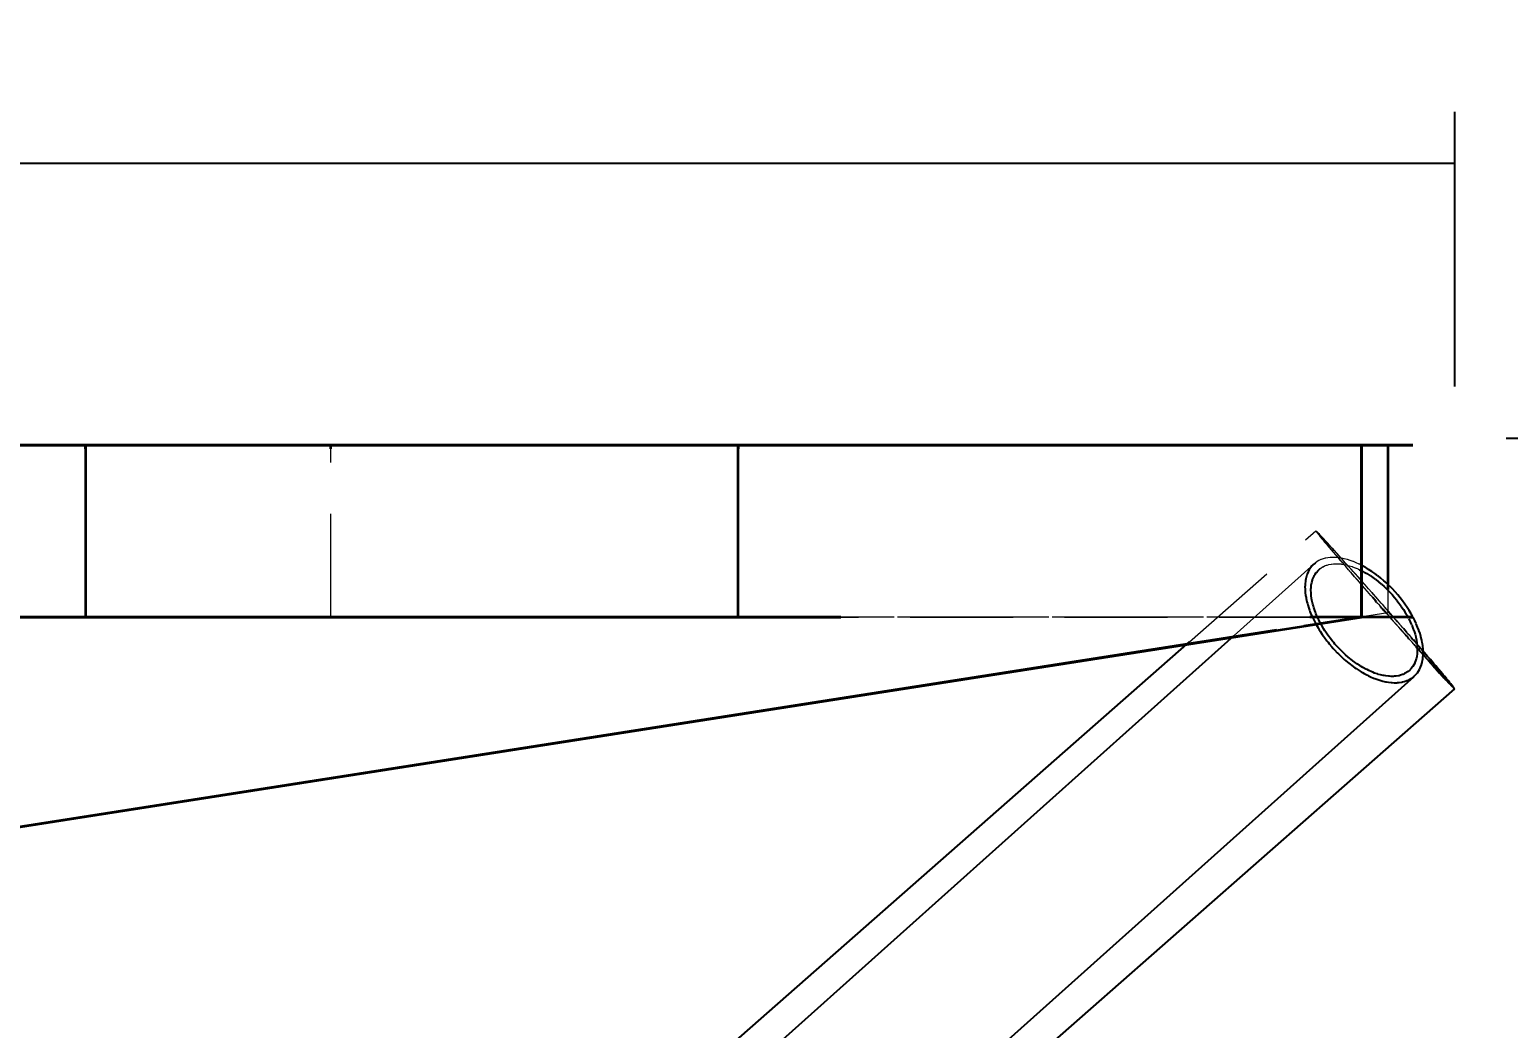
# Model space of a CAD drawing. Header units: millimetres. Extents: x -11795 to 47768, y 22971 to 65021.
# Drawn here: x 8600 to 10752, y 34001 to 35455 of the extents above; entities that cross this region are included whole.
import ezdxf

# ---------------------------------------------------------------- set-up
doc = ezdxf.new("R2010")
doc.units = ezdxf.units.MM
doc.linetypes.add('HIDDEN_50', pattern=[225, 150, -75])
for name, color, linetype, lineweight in [('DIMENSIONS', 3, 'Continuous', 18), ('PLATE_HIDDEN', 8, 'HIDDEN_50', 18), ('PLATE_VISIBLE', 7, 'Continuous', 35), ('PROFILE_HIDDEN', 9, 'HIDDEN_50', 18), ('PROFILE_VISIBLE', 4, 'Continuous', 25)]:
    doc.layers.add(name, color=color, linetype=linetype, lineweight=lineweight)
doc.styles.add('OpenSansCondensed-Light', font='OpenSansCondensed-Light.ttf')
doc.dimstyles.new('DIM_1_50', dxfattribs={"dimscale": 50, "dimtxt": 2.5, "dimasz": 2.5, "dimexe": 1.5, "dimexo": 1.5, "dimgap": 1, "dimtad": 1, "dimdec": 0, "dimzin": 12, "dimdsep": 46, "dimtxsty": 'OpenSansCondensed-Light', "dimtsz": 0.00125, "dimcen": 2.5, "dimclrd": 3, "dimclre": 3, "dimclrt": 3, "dimazin": 3, "dimtfac": 0.5, "dimtmove": 2, "dimatfit": 3})

msp = doc.modelspace()

# ---------------------------------------------------------------- linework, layer by layer
at = {"layer": 'PLATE_HIDDEN'}
for p, q in [((8681.3, 34599.6), (8681.3, 34844.6)), ((8681.3, 34844.6), (8681.3, 34599.6)), ((9038.3, 34599.6), (9038.3, 34844.6)), ((9631.3, 34844.6), (9631.3, 34599.6)), ((9631.3, 34599.6), (9631.3, 34844.6)), ((10538.3, 34674.6), (10538.3, 34604.6)), ((10538.3, 34604.6), (10538.3, 34674.6)), ((10538.3, 34599.6), (10538.3, 34674.6)), ((10576.9, 34639.8), (10576.9, 34605.7)), ((6880, 34599.6), (8606.3, 34599.6)), ((8606.3, 34599.6), (6880, 34599.6)), ((9038.3, 34599.6), (6880, 34599.6)), ((8606.3, 34599.6), (8756.3, 34599.6)), ((8756.3, 34599.6), (10463.3, 34599.6)), ((10463.3, 34599.6), (8756.3, 34599.6)), ((10533.3, 34599.6), (9038.3, 34599.6)), ((9556.3, 34599.6), (9706.3, 34599.6)), ((10538.3, 34599.6), (10306.2, 34563.3)), ((10538.3, 34599.6), (10365.5, 34572.6)), ((10365.5, 34572.6), (10538.3, 34599.6)), ((10365.5, 34572.6), (10538.3, 34599.6)), ((10576.9, 34605.7), (10374.5, 34574)), ((10463.3, 34599.6), (10608.3, 34599.6)), ((10414.9, 34580.3), (10454.4, 34586.5)), ((10454.4, 34586.5), (10414.9, 34580.3)), ((10454.4, 34586.5), (10414.9, 34580.3)), ((10414.9, 34580.3), (10454.4, 34586.5)), ((10344.9, 34569.4), (10305.4, 34563.2)), ((10345.7, 34569.5), (10306.2, 34563.3)), ((10306.2, 34563.3), (10345.7, 34569.5)), ((10306.2, 34563.3), (10316.1, 34564.9)), ((10326, 34566.4), (10335.9, 34568))]:
    msp.add_line(p, q, dxfattribs=at)
at = {"layer": 'PLATE_VISIBLE'}
for p, q in [((10538.3, 34849.6), (6873.9, 34848.8)), ((10463.3, 34849.6), (6875, 34849.6)), ((6875, 34849.6), (10463.3, 34849.6)), ((6875, 34849.6), (9038.3, 34849.6)), ((6875, 34849.6), (10463.3, 34849.6)), ((10463.3, 34849.6), (6875, 34849.6)), ((6875, 34849.6), (10463.3, 34849.6)), ((10463.3, 34849.6), (6875, 34849.6)), ((9631.3, 34849.6), (6875, 34849.6)), ((9352.7, 34849.6), (6875, 34849.6)), ((6875, 34849.6), (9651.5, 34849.6)), ((6878.9, 34848.8), (10576.9, 34849.6)), ((8756.3, 34849.6), (8606.3, 34849.6)), ((8606.3, 34849.6), (8756.3, 34849.6)), ((8681.3, 34844.6), (8681.3, 34849.6)), ((8681.3, 34849.6), (8681.3, 34844.6)), ((8681.3, 34849.6), (8681.3, 34599.6)), ((9038.3, 34849.6), (10538.3, 34849.6)), ((9038.3, 34844.6), (9038.3, 34849.6)), ((9651.5, 34849.6), (9352.7, 34849.6)), ((9706.3, 34849.6), (9556.3, 34849.6)), ((9556.3, 34849.6), (9706.3, 34849.6)), ((9631.3, 34849.6), (9631.3, 34844.6)), ((9631.3, 34844.6), (9631.3, 34849.6)), ((9631.3, 34599.6), (9631.3, 34849.6)), ((9631.3, 34599.6), (9631.3, 34849.6)), ((10613.3, 34849.6), (10463.3, 34849.6)), ((10463.3, 34849.6), (10613.3, 34849.6)), ((10538.3, 34849.6), (10538.3, 34674.6)), ((10538.3, 34849.6), (10538.3, 34599.6)), ((10538.3, 34674.6), (10538.3, 34849.6)), ((10538.3, 34674.6), (10538.3, 34849.6)), ((10538.3, 34599.6), (10538.3, 34849.6)), ((10576.9, 34849.6), (10576.9, 34639.8)), ((6875, 34026.3), (10538.3, 34599.6)), ((6875, 34599.6), (9631.3, 34599.6)), ((9481.9, 34599.6), (6875, 34599.6)), ((6875, 34599.6), (9780.7, 34599.6)), ((8756.3, 34599.6), (8606.3, 34599.6)), ((9780.7, 34599.6), (9481.9, 34599.6)), ((9706.3, 34599.6), (9556.3, 34599.6)), ((10454.4, 34586.5), (10538.3, 34599.6)), ((10538.3, 34599.6), (10454.4, 34586.5)), ((10538.3, 34599.6), (10454.4, 34586.5)), ((10454.4, 34586.5), (10538.3, 34599.6)), ((10613.3, 34599.6), (10463.3, 34599.6)), ((10538.3, 34599.6), (10533.3, 34599.6)), ((10538.3, 34604.6), (10538.3, 34599.6)), ((10538.3, 34599.6), (10538.3, 34604.6)), ((10608.3, 34599.6), (10613.3, 34599.6)), ((6875, 34026.3), (10414.9, 34580.3)), ((10414.9, 34580.3), (6875, 34026.3)), ((10414.9, 34580.3), (6875, 34026.3)), ((6875, 34026.3), (10414.9, 34580.3)), ((10335.9, 34568), (10365.5, 34572.6)), ((10374.5, 34574), (10344.9, 34569.4)), ((10365.5, 34572.6), (10345.7, 34569.5)), ((10345.7, 34569.5), (10365.5, 34572.6)), ((10306.2, 34563.3), (6978.7, 34042.6)), ((6978.7, 34042.6), (10306.2, 34563.3)), ((6978.7, 34042.6), (10306.2, 34563.3)), ((10305.4, 34563.2), (6978.7, 34042.6)), ((10306.2, 34563.3), (7037.9, 34051.8)), ((10316.1, 34564.9), (10326, 34566.4))]:
    msp.add_line(p, q, dxfattribs=at)
at = {"layer": 'PROFILE_HIDDEN'}
for p, q in [((10288.2, 34563.6), (10471.9, 34725.1)), ((10472.6, 34724.7), (10472.1, 34725.1)), ((10472.1, 34724.7), (10472.4, 34724.2)), ((10472.4, 34724.2), (10473.1, 34723.3)), ((10473.1, 34724.2), (10472.6, 34724.7)), ((10474.3, 34723), (10473.3, 34724)), ((10473.3, 34723), (10474, 34722.1)), ((10474, 34722.1), (10475.2, 34720.5)), ((10475.2, 34722.1), (10474.3, 34723)), ((10475.6, 34721.7), (10475.2, 34722.1)), ((10475.2, 34720.5), (10475.6, 34720.1)), ((10477.2, 34720.1), (10475.6, 34721.7)), ((10475.6, 34720.1), (10476.7, 34718.7)), ((10476.7, 34718.7), (10478.5, 34716.5)), ((10478.4, 34718.8), (10477.2, 34720.1)), ((10479, 34718.1), (10478.4, 34718.8)), ((10478.5, 34716.5), (10479, 34715.9)), ((10481.1, 34715.9), (10479, 34718.1)), ((10479, 34715.9), (10480.5, 34714.1)), ((10480.5, 34715.2), (10480.2, 34715.6)), ((10480.5, 34715.5), (10481.1, 34715)), ((10481, 34714.4), (10480.5, 34715.2)), ((10480.5, 34714.1), (10482.8, 34711.3)), ((10481.8, 34713.3), (10481, 34714.4)), ((10482.6, 34714.3), (10481.1, 34715.9)), ((10481.1, 34715), (10482, 34714.2)), ((10482.9, 34711.9), (10481.8, 34713.3)), ((10482, 34714.2), (10483.2, 34713)), ((10483.5, 34713.4), (10482.6, 34714.3)), ((10482.8, 34711.3), (10483.3, 34710.7)), ((10484.3, 34710.2), (10482.9, 34711.9)), ((10483.2, 34713), (10484.6, 34711.6)), ((10483.3, 34710.7), (10485.3, 34708.3)), ((10486.1, 34710.6), (10483.5, 34713.4)), ((10485.9, 34708.2), (10484.3, 34710.2)), ((10484.6, 34711.6), (10486.3, 34709.8)), ((10485.3, 34708.3), (10488.1, 34705)), ((10487.8, 34705.9), (10485.9, 34708.2)), ((10487.8, 34708.7), (10486.1, 34710.6)), ((10486.3, 34709.8), (10488.2, 34707.7)), ((10488.9, 34707.5), (10487.8, 34708.7)), ((10489.9, 34703.3), (10487.8, 34705.9)), ((10488.1, 34705), (10488.7, 34704.3)), ((10488.2, 34707.7), (10490.4, 34705.3)), ((10488.7, 34704.3), (10491.1, 34701.4)), ((10492, 34704.1), (10488.9, 34707.5)), ((10492.4, 34700.4), (10489.9, 34703.3)), ((10490.4, 34705.3), (10492.9, 34702.7)), ((10491.1, 34701.4), (10494.4, 34697.6)), ((10494, 34701.9), (10492, 34704.1)), ((10492.9, 34702.7), (10495.6, 34699.7)), ((10495.3, 34700.5), (10494, 34701.9)), ((10498.8, 34696.6), (10495.3, 34700.5)), ((10473.5, 34680), (10472.2, 34679.1)), ((10474.1, 34680.4), (10473.5, 34680)), ((10476.3, 34681.7), (10474.1, 34680.4)), ((10479.3, 34683.1), (10476.3, 34681.7)), ((10480, 34683.4), (10479.3, 34683.1)), ((10482.5, 34684.3), (10480, 34683.4)), ((10485.8, 34685.2), (10482.5, 34684.3)), ((10486.6, 34685.3), (10485.8, 34685.2)), ((10489.4, 34685.8), (10486.6, 34685.3)), ((10493, 34686.2), (10489.4, 34685.8)), ((10495, 34697.3), (10492.4, 34700.4)), ((10493.7, 34686.3), (10493, 34686.2)), ((10496.8, 34686.4), (10493.7, 34686.3)), ((10494.4, 34697.6), (10495, 34696.9)), ((10497.9, 34693.8), (10495, 34697.3)), ((10495, 34696.9), (10497.8, 34693.5)), ((10495.6, 34699.7), (10498.5, 34696.5)), ((10500.7, 34686.3), (10496.8, 34686.4)), ((10497.8, 34693.5), (10501.5, 34689.2)), ((10501, 34690.2), (10497.9, 34693.8)), ((10498.5, 34696.5), (10501.7, 34693)), ((10501, 34694.2), (10498.8, 34696.6)), ((10501.4, 34686.2), (10500.7, 34686.3)), ((10502.6, 34692.5), (10501, 34694.2)), ((10504.4, 34686.2), (10501, 34690.2)), ((10504.8, 34686), (10501.4, 34686.2)), ((10501.5, 34689.2), (10502.1, 34688.5)), ((10501.7, 34693), (10505.1, 34689.3)), ((10502.1, 34688.5), (10505.4, 34684.7)), ((10506.5, 34688.1), (10502.6, 34692.5)), ((10507.9, 34682.1), (10504.4, 34686.2)), ((10508.9, 34685.4), (10504.8, 34686)), ((10505.1, 34689.3), (10508.7, 34685.3)), ((10505.4, 34684.7), (10509.4, 34680)), ((10508.8, 34685.5), (10506.5, 34688.1)), ((10511.7, 34677.7), (10507.9, 34682.1)), ((10508.7, 34685.3), (10512.5, 34681.1)), ((10510.6, 34683.5), (10508.8, 34685.5)), ((10509.5, 34685.2), (10508.9, 34685.4)), ((10509.4, 34680), (10510.1, 34679.3)), ((10513.1, 34684.5), (10509.5, 34685.2)), ((10510.1, 34679.3), (10513.7, 34675.1)), ((10514.9, 34678.7), (10510.6, 34683.5)), ((10512.5, 34681.1), (10516.4, 34676.7)), ((10517.4, 34683.4), (10513.1, 34684.5)), ((10518, 34683.2), (10517.4, 34683.4)), ((10521.8, 34682), (10518, 34683.2)), ((10526.3, 34680.4), (10521.8, 34682)), ((10526.8, 34680.2), (10526.3, 34680.4)), ((10530.8, 34678.6), (10526.8, 34680.2)), ((10353, 34572.8), (10464.7, 34672.7)), ((10478.4, 34670.1), (10479.3, 34670.8)), ((10479.3, 34670.8), (10481.9, 34672.5)), ((10481.9, 34672.5), (10482.6, 34672.8)), ((10482.6, 34672.8), (10484.7, 34673.9)), ((10484.7, 34673.9), (10487.7, 34675.1)), ((10487.7, 34675.1), (10488.4, 34675.2)), ((10488.4, 34675.2), (10490.8, 34676)), ((10490.8, 34676), (10494.1, 34676.7)), ((10494.1, 34676.7), (10494.8, 34676.7)), ((10494.8, 34676.7), (10497.6, 34677.1)), ((10497.6, 34677.1), (10501.2, 34677.2)), ((10501.2, 34677.2), (10501.8, 34677.2)), ((10501.8, 34677.2), (10504.9, 34677.2)), ((10504.9, 34677.2), (10508.7, 34676.8)), ((10508.7, 34676.8), (10509.3, 34676.7)), ((10509.3, 34676.7), (10512.6, 34676.2)), ((10515.6, 34673.2), (10511.7, 34677.7)), ((10512.6, 34676.2), (10516.6, 34675.4)), ((10513.7, 34675.1), (10518.1, 34670)), ((10517.3, 34676), (10514.9, 34678.7)), ((10519.7, 34668.4), (10515.6, 34673.2)), ((10516.4, 34676.7), (10520.6, 34672.1)), ((10516.6, 34675.4), (10517.2, 34675.2)), ((10517.2, 34675.2), (10520.7, 34674.3)), ((10519.3, 34673.8), (10517.3, 34676)), ((10518.1, 34670), (10518.7, 34669.3)), ((10518.7, 34669.3), (10522.6, 34664.7)), ((10523.9, 34668.6), (10519.3, 34673.8)), ((10524, 34663.4), (10519.7, 34668.4)), ((10520.6, 34672.1), (10524.9, 34667.3)), ((10520.7, 34674.3), (10524.9, 34673)), ((10522.6, 34664.7), (10527.3, 34659.3)), ((10526.5, 34665.8), (10523.9, 34668.6)), ((10528.4, 34658.3), (10524, 34663.4)), ((10524.9, 34673), (10525.4, 34672.8)), ((10524.9, 34667.3), (10529.3, 34662.3)), ((10525.4, 34672.8), (10529.1, 34671.4)), ((10528.7, 34663.3), (10526.5, 34665.8)), ((10527.3, 34659.3), (10527.9, 34658.6)), ((10527.9, 34658.6), (10532.2, 34653.7)), ((10533, 34653.1), (10528.4, 34658.3)), ((10533.5, 34657.9), (10528.7, 34663.3)), ((10529.1, 34671.4), (10533.4, 34669.6)), ((10529.3, 34662.3), (10533.9, 34657.1)), ((10535.3, 34676.6), (10530.8, 34678.6)), ((10536.1, 34655), (10533.5, 34657.9)), ((10533.8, 34669.4), (10535.8, 34668.5)), ((10535.7, 34676.3), (10535.3, 34676.6)), ((10537.8, 34675.3), (10535.7, 34676.3)), ((10532.2, 34653.7), (10537.1, 34648)), ((10537.6, 34647.7), (10533, 34653.1)), ((10533.9, 34657.1), (10538.6, 34651.9)), ((10538.5, 34652.3), (10536.1, 34655)), ((10537.1, 34648), (10537.6, 34647.5)), ((10542.4, 34642.2), (10537.6, 34647.7)), ((10537.6, 34647.5), (10542.1, 34642.3)), ((10543.6, 34646.6), (10538.5, 34652.3)), ((10538.6, 34651.9), (10543.4, 34646.4)), ((10542.1, 34642.3), (10547.3, 34636.4)), ((10547.3, 34636.6), (10542.4, 34642.2)), ((10543.4, 34646.4), (10548.3, 34640.9)), ((10546.1, 34643.7), (10543.6, 34646.6)), ((10548.7, 34640.7), (10546.1, 34643.7)), ((10552.2, 34630.9), (10547.3, 34636.6)), ((10547.3, 34636.4), (10547.7, 34635.9)), ((10547.7, 34635.9), (10552.5, 34630.4)), ((10548.3, 34640.9), (10553.3, 34635.3)), ((10553.9, 34634.8), (10548.7, 34640.7)), ((10554.8, 34628), (10552.2, 34630.9)), ((10552.5, 34630.4), (10555.1, 34627.4)), ((10553.3, 34635.3), (10558.3, 34629.6)), ((10556.5, 34632), (10553.9, 34634.8)), ((10559.2, 34628.9), (10556.5, 34632)), ((10558.3, 34629.6), (10563.4, 34623.9)), ((10564.5, 34622.9), (10559.2, 34628.9)), ((10562.3, 34619.4), (10559.8, 34622.3)), ((10560.5, 34621.2), (10563, 34618.4)), ((10567.4, 34613.6), (10562.3, 34619.4)), ((10563, 34618.4), (10565.7, 34615.3)), ((10563.4, 34623.9), (10568.5, 34618.1)), ((10567, 34620), (10564.5, 34622.9)), ((10569.8, 34616.8), (10567, 34620)), ((10568.5, 34618.1), (10573.6, 34612.2)), ((10575.2, 34610.7), (10569.8, 34616.8)), ((10570, 34610.7), (10567.4, 34613.6)), ((10571.1, 34609.1), (10573.7, 34606.2)), ((10573.6, 34612.2), (10576.2, 34609.3)), ((10573.7, 34606.2), (10579, 34600.1)), ((10577.7, 34601.9), (10575.1, 34604.8)), ((10577.6, 34608), (10575.2, 34610.7)), ((10580.5, 34604.7), (10577.6, 34608)), ((10582.8, 34596.1), (10577.7, 34601.9)), ((10579.2, 34599.9), (10584.3, 34594.1)), ((10585.8, 34598.6), (10580.5, 34604.7)), ((10581.3, 34603.5), (10583.9, 34600.6)), ((10587.9, 34590.4), (10582.8, 34596.1)), ((10583.9, 34600.6), (10588.9, 34594.8)), ((10584.3, 34594.1), (10589.6, 34588.1)), ((10588.1, 34596), (10585.8, 34598.6)), ((10591.1, 34592.6), (10588.1, 34596)), ((10588.9, 34594.8), (10593.9, 34589.1)), ((10592.9, 34584.7), (10587.9, 34590.4)), ((10589.7, 34588), (10594.9, 34582.2)), ((10596.3, 34586.6), (10591.1, 34592.6)), ((10597.9, 34579.1), (10592.9, 34584.7)), ((10593.9, 34589.1), (10598.9, 34583.4)), ((10594.9, 34582.2), (10600.1, 34576.3)), ((10598.5, 34584.1), (10596.3, 34586.6)), ((10602.8, 34573.5), (10597.9, 34579.1)), ((10600, 34582.4), (10598.5, 34584.1)), ((10598.9, 34583.4), (10603.8, 34577.8)), ((10600.1, 34576.3), (10602.6, 34573.4)), ((10607.6, 34568.1), (10602.8, 34573.5)), ((10603.8, 34577.8), (10608.6, 34572.3)), ((10606.6, 34574.8), (10604, 34577.7)), ((10608.6, 34572.5), (10606.6, 34574.8)), ((10611.6, 34569.1), (10608.6, 34572.5)), ((10608.6, 34572.3), (10610.9, 34569.6)), ((10612.3, 34562.8), (10607.6, 34568.1)), ((10607.6, 34567.8), (10610.1, 34565)), ((10610.2, 34564.9), (10615.1, 34559.4)), ((10614, 34566.3), (10611.6, 34569.1)), ((10616.8, 34557.7), (10612.3, 34562.8)), ((10615.1, 34559.4), (10617.4, 34556.8)), ((10615.5, 34564.3), (10617.8, 34561.7)), ((10619.1, 34555.2), (10616.8, 34557.7)), ((10618.3, 34561.4), (10617.4, 34562.4)), ((10617.8, 34561.7), (10620, 34559.1)), ((10621.2, 34558), (10618.3, 34561.4)), ((10623.5, 34555.3), (10621.2, 34558)), ((10625.6, 34547.9), (10623.4, 34550.3)), ((10624.3, 34554.1), (10626.5, 34551.6)), ((10626.5, 34551.6), (10628.5, 34549.2)), ((10627.7, 34545.6), (10625.6, 34547.9))]:
    msp.add_line(p, q, dxfattribs=at)
at = {"layer": 'PROFILE_VISIBLE'}
for p, q in [((10472.2, 34679.1), (10470.9, 34678.2)), ((10458.3, 34658.9), (10457.5, 34655.3)), ((10458.7, 34659.9), (10458.3, 34658.9)), ((10459.5, 34662.2), (10458.7, 34659.9)), ((10460.8, 34665.4), (10459.5, 34662.2)), ((10461.3, 34666.2), (10460.8, 34665.4)), ((10462.4, 34668.4), (10461.3, 34666.2)), ((10464.2, 34671.1), (10462.4, 34668.4)), ((10464.7, 34671.8), (10464.2, 34671.1)), ((10464.7, 34672.7), (10468.4, 34676)), ((10466.2, 34673.7), (10464.7, 34671.8)), ((10468.4, 34676), (10466.2, 34673.7)), ((10468.1, 34656.2), (10469.4, 34659.2)), ((10469, 34676.6), (10468.4, 34676)), ((10470.9, 34678.2), (10469, 34676.6)), ((10469.4, 34659.2), (10469.8, 34659.9)), ((10469.8, 34659.9), (10471, 34661.9)), ((10471, 34661.9), (10472.7, 34664.5)), ((10472.7, 34664.5), (10473.3, 34665.1)), ((10473.3, 34665.1), (10474.7, 34666.8)), ((10474.7, 34666.8), (10476.9, 34668.9)), ((10476.9, 34668.9), (10477.5, 34669.4)), ((10477.5, 34669.4), (10478.4, 34670.1)), ((10535.8, 34668.5), (10537.7, 34667.5)), ((10537.7, 34667.5), (10542, 34665.3)), ((10539.8, 34674.3), (10537.8, 34675.3)), ((10544.3, 34671.7), (10539.8, 34674.3)), ((10542.4, 34665.1), (10546.3, 34662.8)), ((10548.9, 34669), (10544.7, 34671.5)), ((10546.3, 34662.8), (10550.6, 34660.1)), ((10553.4, 34666.1), (10548.9, 34669)), ((10550.9, 34659.9), (10554.8, 34657.2)), ((10557.9, 34663), (10553.7, 34665.9)), ((10562.3, 34659.7), (10557.9, 34663)), ((10566.7, 34656.2), (10562.6, 34659.5)), ((10456.3, 34645.1), (10456.2, 34643.8)), ((10456.2, 34643.8), (10456.3, 34639.6)), ((10456.4, 34647.8), (10456.3, 34645.1)), ((10456.3, 34639.6), (10456.5, 34636.8)), ((10456.8, 34651.6), (10456.4, 34647.8)), ((10456.5, 34636.8), (10456.6, 34635.4)), ((10457, 34652.8), (10456.8, 34651.6)), ((10457.5, 34655.3), (10457, 34652.8)), ((10464.9, 34640.1), (10465, 34642.6)), ((10464.9, 34638.8), (10464.9, 34640.1)), ((10465, 34634.9), (10464.9, 34638.8)), ((10465, 34642.6), (10465.4, 34646.3)), ((10465.4, 34646.3), (10465.6, 34647.4)), ((10465.6, 34647.4), (10466.1, 34649.8)), ((10466.1, 34649.8), (10467, 34653.1)), ((10467, 34653.1), (10467.3, 34654)), ((10467.3, 34654), (10468.1, 34656.2)), ((10554.8, 34657.2), (10559.1, 34654.1)), ((10559.3, 34654), (10563.2, 34650.9)), ((10563.2, 34650.9), (10567.3, 34647.4)), ((10571.1, 34652.5), (10566.7, 34656.2)), ((10567.5, 34647.3), (10571.4, 34643.8)), ((10575.3, 34648.7), (10571.2, 34652.4)), ((10571.4, 34643.8), (10575.3, 34640.1)), ((10579.4, 34644.7), (10575.3, 34648.7)), ((10575.4, 34640), (10579.2, 34636.2)), ((10579.2, 34636.2), (10582.9, 34632.2)), ((10583.5, 34640.6), (10579.5, 34644.6)), ((10587.4, 34636.3), (10583.5, 34640.6)), ((10591.2, 34632), (10587.4, 34636.3)), ((10456.6, 34635.4), (10457.2, 34631)), ((10457.2, 34631), (10457.7, 34628.1)), ((10457.7, 34628.1), (10458, 34626.5)), ((10458, 34626.5), (10459, 34621.9)), ((10459, 34621.9), (10459.8, 34619.1)), ((10459.8, 34619.1), (10460.2, 34617.3)), ((10460.2, 34617.3), (10461.7, 34612.6)), ((10465.2, 34632.3), (10465, 34634.9)), ((10465.3, 34630.8), (10465.2, 34632.3)), ((10465.8, 34626.7), (10465.3, 34630.8)), ((10466.3, 34624), (10465.8, 34626.7)), ((10466.6, 34622.4), (10466.3, 34624)), ((10467.7, 34618.1), (10466.6, 34622.4)), ((10468.4, 34615.4), (10467.7, 34618.1)), ((10468.9, 34613.7), (10468.4, 34615.4)), ((10557.3, 34625.2), (10554.8, 34628)), ((10555.1, 34627.4), (10557.7, 34624.4)), ((10559.8, 34622.3), (10557.3, 34625.2)), ((10557.7, 34624.4), (10558.1, 34624)), ((10558.1, 34624), (10560.5, 34621.2)), ((10565.7, 34615.3), (10568.3, 34612.3)), ((10582.9, 34632.2), (10586.5, 34628.1)), ((10586.5, 34628.1), (10589.9, 34623.9)), ((10590, 34623.8), (10593.3, 34619.5)), ((10594.8, 34627.6), (10591.2, 34632)), ((10593.3, 34619.5), (10596.3, 34615.3)), ((10598.4, 34623), (10594.9, 34627.5)), ((10596.4, 34615.1), (10599.4, 34610.7)), ((10601.7, 34618.5), (10598.4, 34623)), ((10605, 34613.7), (10601.8, 34618.4)), ((10461.7, 34612.6), (10462.8, 34609.7)), ((10462.8, 34609.7), (10463.4, 34607.8)), ((10463.4, 34607.8), (10465.4, 34603)), ((10465.4, 34603), (10466.6, 34600.2)), ((10466.6, 34600.2), (10467.5, 34598.2)), ((10467.5, 34598.2), (10469.9, 34593.4)), ((10470.4, 34609.2), (10468.9, 34613.7)), ((10469.9, 34593.4), (10471.3, 34590.7)), ((10471.4, 34606.5), (10470.4, 34609.2)), ((10472.1, 34604.7), (10471.4, 34606.5)), ((10474, 34600.1), (10472.1, 34604.7)), ((10475.3, 34597.5), (10474, 34600.1)), ((10476.2, 34595.6), (10475.3, 34597.5)), ((10478.5, 34591), (10476.2, 34595.6)), ((10568.6, 34612), (10571.1, 34609.1)), ((10572.6, 34607.7), (10570, 34610.7)), ((10575.1, 34604.8), (10572.6, 34607.7)), ((10576.2, 34609.3), (10578.7, 34606.4)), ((10578.7, 34606.4), (10581.3, 34603.5)), ((10599.4, 34610.7), (10602.1, 34606.4)), ((10602.2, 34606.2), (10604.9, 34601.6)), ((10604.9, 34601.6), (10607.1, 34597.4)), ((10607.9, 34609.2), (10605, 34613.7)), ((10607.3, 34597.1), (10609.5, 34592.5)), ((10610.8, 34604.1), (10608, 34608.9)), ((10613.3, 34599.7), (10610.8, 34604.1)), ((10616, 34594.5), (10613.5, 34599.3)), ((10618, 34590.1), (10616, 34594.5)), ((8871.1, 33246.7), (10353, 34572.8)), ((10471.3, 34590.7), (10472.4, 34588.6)), ((10472.4, 34588.6), (10475.2, 34583.8)), ((10475.2, 34583.8), (10476.8, 34581.2)), ((10476.8, 34581.2), (10478.1, 34579.1)), ((10478.1, 34579.1), (10481.2, 34574.3)), ((10479.9, 34588.4), (10478.5, 34591)), ((10481, 34586.4), (10479.9, 34588.4)), ((10483.8, 34581.9), (10481, 34586.4)), ((10481.2, 34574.3), (10483, 34571.9)), ((10483, 34571.9), (10484.5, 34569.7)), ((10485.3, 34579.5), (10483.8, 34581.9)), ((10486.7, 34577.4), (10485.3, 34579.5)), ((10489.7, 34573), (10486.7, 34577.4)), ((10491.4, 34570.7), (10489.7, 34573)), ((10601.5, 34580.7), (10600, 34582.4)), ((10604, 34577.7), (10601.5, 34580.7)), ((10602.6, 34573.4), (10605.2, 34570.6)), ((10609.5, 34592.5), (10611.4, 34588.4)), ((10611.6, 34588), (10613.4, 34583.4)), ((10613.4, 34583.4), (10614.8, 34579.4)), ((10614.8, 34579.4), (10615, 34578.9)), ((10615, 34578.9), (10616.4, 34574.5)), ((10616.4, 34574.5), (10617.4, 34570.6)), ((10620.2, 34584.9), (10618.2, 34589.7)), ((10621.9, 34580.6), (10620.2, 34584.9)), ((10622.1, 34580.1), (10621.9, 34580.6)), ((10623.7, 34575.4), (10622.1, 34580.1)), ((10624.9, 34571.3), (10623.7, 34575.4)), ((8728.1, 33192.9), (10288.2, 34563.6)), ((10484.5, 34569.7), (10487.9, 34565.1)), ((10487.9, 34565.1), (10489.8, 34562.8)), ((10489.8, 34562.8), (10491.5, 34560.6)), ((10493, 34568.7), (10491.4, 34570.7)), ((10491.5, 34560.6), (10495.3, 34556.2)), ((10496.4, 34564.4), (10493, 34568.7)), ((10495.3, 34556.2), (10497.2, 34554)), ((10498.2, 34562.3), (10496.4, 34564.4)), ((10497.2, 34554), (10499.1, 34551.9)), ((10499.9, 34560.2), (10498.2, 34562.3)), ((10499.1, 34551.9), (10503.1, 34547.7)), ((10503.6, 34556.1), (10499.9, 34560.2)), ((10505.4, 34554.2), (10503.6, 34556.1)), ((10507.4, 34552.2), (10505.4, 34554.2)), ((10511.2, 34548.4), (10507.4, 34552.2)), ((10605.2, 34570.6), (10607.6, 34567.8)), ((10610.9, 34569.6), (10613.2, 34566.9)), ((10613.2, 34566.9), (10615.5, 34564.3)), ((10616.5, 34563.5), (10614, 34566.3)), ((10617.4, 34562.4), (10616.5, 34563.5)), ((10617.4, 34570.6), (10617.5, 34570.1)), ((10617.4, 34556.8), (10619.7, 34554.2)), ((10617.5, 34570.1), (10618.4, 34565.8)), ((10618.4, 34565.8), (10619, 34562.2)), ((10619, 34562.2), (10619.1, 34561.6)), ((10619.1, 34561.6), (10619.5, 34557.5)), ((10621.3, 34552.7), (10619.1, 34555.2)), ((10619.5, 34557.5), (10619.7, 34554.1)), ((10619.7, 34554.1), (10619.7, 34553.5)), ((10619.7, 34553.5), (10619.7, 34549.6)), ((10619.9, 34554), (10624.6, 34548.8)), ((10620, 34559.1), (10622.2, 34556.5)), ((10623.4, 34550.3), (10621.3, 34552.7)), ((10622.2, 34556.5), (10624.3, 34554.1)), ((10625.9, 34552.6), (10623.5, 34555.3)), ((10625, 34570.7), (10624.9, 34571.3)), ((10626.2, 34566.1), (10625, 34570.7)), ((10627.5, 34550.7), (10625.9, 34552.6)), ((10626.9, 34562.2), (10626.2, 34566.1)), ((10627.1, 34561.6), (10626.9, 34562.2)), ((10627.7, 34557.2), (10627.1, 34561.6)), ((10630.3, 34547.4), (10627.5, 34550.7)), ((10628.1, 34553.5), (10627.7, 34557.2)), ((10628.2, 34552.9), (10628.1, 34553.5)), ((10628.4, 34548.7), (10628.2, 34552.9)), ((10503.1, 34547.7), (10505.1, 34545.8)), ((10505.1, 34545.8), (10507.2, 34543.7)), ((10507.2, 34543.7), (10511.4, 34539.8)), ((10513.1, 34546.6), (10511.2, 34548.4)), ((10511.4, 34539.8), (10513.4, 34538)), ((10515.2, 34544.7), (10513.1, 34546.6)), ((10513.4, 34538), (10515.7, 34536)), ((10519.3, 34541.2), (10515.2, 34544.7)), ((10515.7, 34536), (10520.1, 34532.4)), ((10521.2, 34539.6), (10519.3, 34541.2)), ((10520.1, 34532.4), (10522.1, 34530.9)), ((10523.5, 34537.8), (10521.2, 34539.6)), ((10522.1, 34530.9), (10524.5, 34529)), ((10527.7, 34534.6), (10523.5, 34537.8)), ((10524.5, 34529), (10529, 34525.8)), ((10529.5, 34533.3), (10527.7, 34534.6)), ((10531.9, 34531.7), (10529.5, 34533.3)), ((10536.2, 34528.9), (10531.9, 34531.7)), ((10538, 34527.8), (10536.2, 34528.9)), ((10614.5, 34529.8), (10613.2, 34527.7)), ((10615.9, 34532.6), (10614.5, 34529.8)), ((10616.2, 34533.3), (10615.9, 34532.6)), ((10617.1, 34535.7), (10616.2, 34533.3)), ((10618.1, 34538.9), (10617.1, 34535.7)), ((10618.3, 34539.6), (10618.1, 34538.9)), ((10618.9, 34542.3), (10618.3, 34539.6)), ((10619.4, 34545.9), (10618.9, 34542.3)), ((10619.7, 34549.6), (10619.4, 34546.6)), ((10619.4, 34546.6), (10619.4, 34545.9)), ((10624.5, 34526.5), (10625.7, 34529.8)), ((10624.6, 34548.8), (10628.9, 34544)), ((10625.7, 34529.8), (10625.9, 34530.5)), ((10625.9, 34530.5), (10626.7, 34533.2)), ((10626.7, 34533.2), (10627.5, 34536.9)), ((10627.5, 34536.9), (10627.6, 34537.6)), ((10627.6, 34537.6), (10628, 34540.6)), ((10629.7, 34543.3), (10627.7, 34545.6)), ((10628, 34540.6), (10628.3, 34544.6)), ((10628.3, 34545.3), (10628.4, 34548.7)), ((10628.3, 34544.6), (10628.3, 34545.3)), ((10628.5, 34549.2), (10630.6, 34546.8)), ((10629.1, 34543.7), (10633.5, 34538.8)), ((10633.7, 34538.9), (10629.7, 34543.3)), ((10634.7, 34542.4), (10630.3, 34547.4)), ((10630.6, 34546.8), (10634.5, 34542.3)), ((10633.5, 34538.8), (10637.4, 34534.5)), ((10637.5, 34534.7), (10633.7, 34538.9)), ((10634.5, 34542.3), (10638.3, 34537.9)), ((10636.1, 34540.7), (10634.7, 34542.4)), ((10638.8, 34537.6), (10636.1, 34540.7)), ((10641.1, 34530.7), (10637.5, 34534.7)), ((10637.7, 34534.1), (10641.7, 34529.7)), ((10638.3, 34537.9), (10641.8, 34533.7)), ((10642.8, 34533), (10638.8, 34537.6)), ((10644.5, 34527), (10641.1, 34530.7)), ((10641.7, 34529.7), (10645.2, 34525.8)), ((10641.8, 34533.7), (10645.2, 34529.8)), ((10644, 34531.5), (10642.8, 34533)), ((10646.5, 34528.6), (10644, 34531.5)), ((10645.2, 34529.8), (10648.3, 34526.1)), ((10650.1, 34524.4), (10646.5, 34528.6)), ((8887.3, 32967.3), (10615, 34513.2)), ((10529, 34525.8), (10530.9, 34524.5)), ((10530.9, 34524.5), (10533.5, 34522.8)), ((10533.5, 34522.8), (10538, 34519.9)), ((10540.5, 34526.3), (10538, 34527.8)), ((10538, 34519.9), (10539.9, 34518.9)), ((10539.9, 34518.9), (10542.5, 34517.3)), ((10544.8, 34523.9), (10540.5, 34526.3)), ((10542.5, 34517.3), (10547.1, 34514.9)), ((10546.5, 34523), (10544.8, 34523.9)), ((10549.1, 34521.8), (10546.5, 34523)), ((10547.1, 34514.9), (10548.9, 34514.1)), ((10548.9, 34514.1), (10551.6, 34512.7)), ((10553.4, 34519.8), (10549.1, 34521.8)), ((10551.6, 34512.7), (10556.1, 34510.8)), ((10555, 34519.2), (10553.4, 34519.8)), ((10557.6, 34518.1), (10555, 34519.2)), ((10556.1, 34510.8), (10557.8, 34510.1)), ((10561.8, 34516.7), (10557.6, 34518.1)), ((10557.8, 34510.1), (10560.6, 34509.1)), ((10560.6, 34509.1), (10565, 34507.6)), ((10563.3, 34516.2), (10561.8, 34516.7)), ((10565.9, 34515.5), (10563.3, 34516.2)), ((10565, 34507.6), (10566.6, 34507.2)), ((10570, 34514.5), (10565.9, 34515.5)), ((10566.6, 34507.2), (10569.3, 34506.4)), ((10571.4, 34514.3), (10570, 34514.5)), ((10574, 34513.8), (10571.4, 34514.3)), ((10577.8, 34513.3), (10574, 34513.8)), ((10579.1, 34513.3), (10577.8, 34513.3)), ((10581.6, 34513.1), (10579.1, 34513.3)), ((10585.3, 34513.2), (10581.6, 34513.1)), ((10586.4, 34513.3), (10585.3, 34513.2)), ((10588.8, 34513.5), (10586.4, 34513.3)), ((10592.1, 34514), (10588.8, 34513.5)), ((10593.1, 34514.2), (10592.1, 34514)), ((10595.4, 34514.8), (10593.1, 34514.2)), ((10598.4, 34515.9), (10595.4, 34514.8)), ((10599.2, 34516.2), (10598.4, 34515.9)), ((10601.3, 34517.2), (10599.2, 34516.2)), ((10604, 34518.7), (10601.3, 34517.2)), ((10603.7, 34506.6), (10604.6, 34507)), ((10604.6, 34519.2), (10604, 34518.7)), ((10606.5, 34520.5), (10604.6, 34519.2)), ((10604.6, 34507), (10606.8, 34507.9)), ((10608.8, 34522.5), (10606.5, 34520.5)), ((10606.8, 34507.9), (10609.7, 34509.5)), ((10609.3, 34523), (10608.8, 34522.5)), ((10610.9, 34524.7), (10609.3, 34523)), ((10609.7, 34509.5), (10610.5, 34509.9)), ((10610.5, 34509.9), (10612.5, 34511.2)), ((10612.8, 34527.1), (10610.9, 34524.7)), ((10612.5, 34511.2), (10615, 34513.2)), ((10613.2, 34527.7), (10612.8, 34527.1)), ((10615, 34513.2), (10615.6, 34513.8)), ((10615.6, 34513.8), (10617.3, 34515.5)), ((10617.3, 34515.5), (10619.4, 34517.9)), ((10619.4, 34517.9), (10619.9, 34518.5)), ((10619.9, 34518.5), (10621.4, 34520.6)), ((10621.4, 34520.6), (10623, 34523.4)), ((10623, 34523.4), (10623.4, 34524.1)), ((10623.4, 34524.1), (10624.5, 34526.5)), ((10647.6, 34523.5), (10644.5, 34527)), ((10645.5, 34525.4), (10649.1, 34521.4)), ((10650.6, 34520.3), (10647.6, 34523.5)), ((10648.3, 34526.1), (10651.2, 34522.7)), ((10649.1, 34521.4), (10652.2, 34518.1)), ((10651.2, 34523.1), (10650.1, 34524.4)), ((10653.3, 34517.3), (10650.6, 34520.3)), ((10653.5, 34520.4), (10651.2, 34523.1)), ((10651.2, 34522.7), (10653.8, 34519.6)), ((10652.2, 34518.1), (10652.6, 34517.7)), ((10652.6, 34517.7), (10655.7, 34514.2)), ((10655.8, 34514.7), (10653.3, 34517.3)), ((10656.6, 34516.7), (10653.5, 34520.4)), ((10653.8, 34519.6), (10656.2, 34516.7)), ((10655.7, 34514.2), (10658.4, 34511.3)), ((10658, 34512.3), (10655.8, 34514.7)), ((10656.2, 34516.7), (10658.4, 34514.1)), ((10657.5, 34515.7), (10656.6, 34516.7)), ((10659.5, 34513.3), (10657.5, 34515.7)), ((10659.9, 34510.2), (10658, 34512.3)), ((10658.4, 34514.1), (10660.3, 34511.8)), ((10658.4, 34511.3), (10658.7, 34510.9)), ((10658.7, 34510.9), (10661.4, 34508)), ((10662.2, 34510.1), (10659.5, 34513.3)), ((10661.6, 34508.4), (10659.9, 34510.2)), ((10660.3, 34511.8), (10661.9, 34509.8)), ((10661.4, 34508), (10663.6, 34505.7)), ((10663, 34507), (10661.6, 34508.4)), ((10661.9, 34509.8), (10663.3, 34508.1)), ((10662.8, 34509.3), (10662.2, 34510.1)), ((10664.6, 34507.3), (10662.8, 34509.3)), ((10664.2, 34505.8), (10663, 34507)), ((10663.3, 34508.1), (10664.4, 34506.7)), ((10666.7, 34504.7), (10664.6, 34507.3)), ((7141.6, 31390.8), (10674.2, 34494.9)), ((10569.3, 34506.4), (10573.6, 34505.4)), ((10573.6, 34505.4), (10575.1, 34505.1)), ((10575.1, 34505.1), (10577.8, 34504.7)), ((10577.8, 34504.7), (10581.9, 34504.2)), ((10581.9, 34504.2), (10583.2, 34504.1)), ((10583.2, 34504.1), (10585.9, 34504)), ((10585.9, 34504), (10589.7, 34504)), ((10589.7, 34504), (10590.9, 34504.1)), ((10590.9, 34504.1), (10593.4, 34504.3)), ((10593.4, 34504.3), (10597, 34504.8)), ((10597, 34504.8), (10598.1, 34505.1)), ((10598.1, 34505.1), (10600.5, 34505.6)), ((10600.5, 34505.6), (10603.7, 34506.6)), ((10663.9, 34505.3), (10666.1, 34502.9)), ((10665.1, 34505), (10664.2, 34505.8)), ((10664.4, 34506.7), (10665.2, 34505.6)), ((10665.6, 34504.5), (10665.1, 34505)), ((10665.2, 34505.6), (10665.7, 34504.8)), ((10665.7, 34504.8), (10666, 34504.4)), ((10666.1, 34502.9), (10667.8, 34501.2)), ((10667.2, 34504), (10666.7, 34504.7)), ((10668.6, 34502.4), (10667.2, 34504)), ((10668.1, 34500.8), (10669.8, 34499.1)), ((10670.2, 34500.4), (10668.6, 34502.4)), ((10669.8, 34499.1), (10671, 34497.8)), ((10670.6, 34499.9), (10670.2, 34500.4)), ((10671.6, 34498.6), (10670.6, 34499.9)), ((10671.2, 34497.6), (10672.4, 34496.4)), ((10672.7, 34497.3), (10671.6, 34498.6)), ((10672.4, 34496.4), (10673.1, 34495.7)), ((10673.5, 34496.2), (10672.9, 34497)), ((10673.3, 34495.6), (10673.9, 34495.1)), ((10674, 34495.4), (10673.5, 34496.2))]:
    msp.add_line(p, q, dxfattribs=at)

# ---------------------------------------------------------------- dimensions: what is measured, and where the dimension line sits
at = {"layer": 'DIMENSIONS'}
msp.add_linear_dim(base=(-7544.6, 35260), p1=(-7544.6, 34860), p2=(10674.2, 34860), dimstyle='DIM_1_50', dxfattribs=at).render()
msp.add_linear_dim(base=(13074.2, 31273.1), p1=(10674.2, 31273.1), p2=(10674.2, 34860), angle=90, dimstyle='DIM_1_50', dxfattribs=at).render()

doc.saveas('drawing.dxf')
